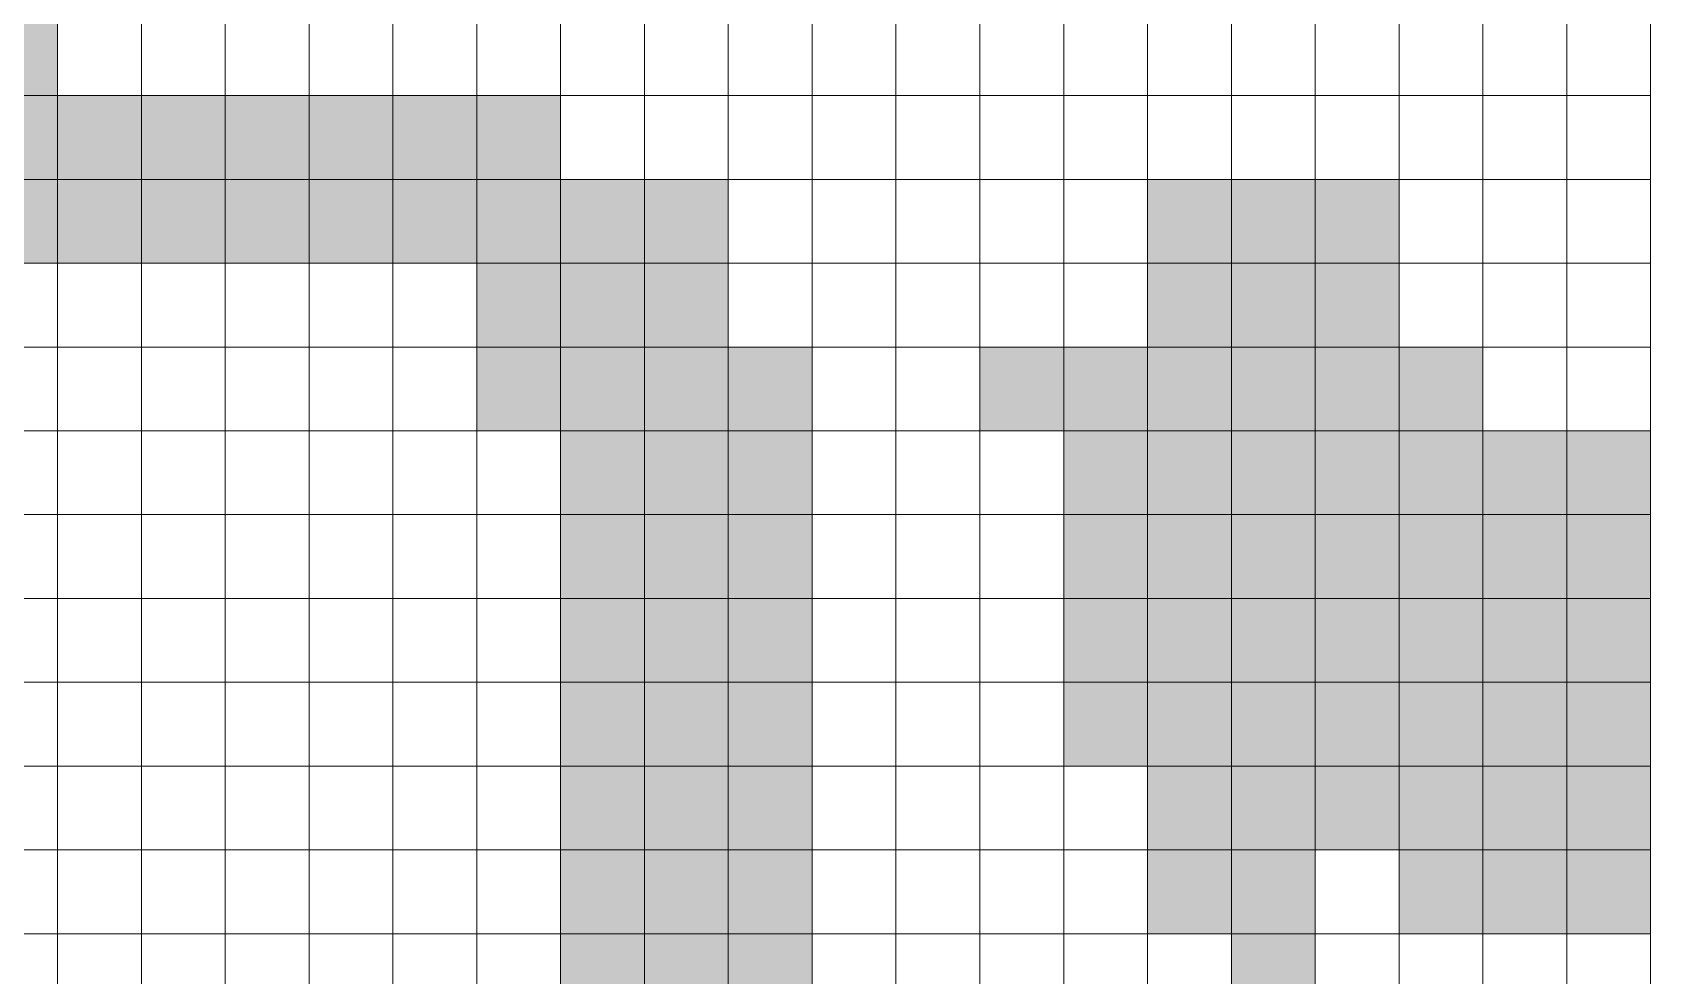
# Model space of a CAD drawing. Header units: millimetres. Extents: x 7481 to 272303, y 53290 to 107290.
# Drawn here: x 66807 to 86107, y 78790 to 90045 of the extents above; entities that cross this region are included whole.
import ezdxf

# ---------------------------------------------------------------- set-up
doc = ezdxf.new("R2010")
doc.units = ezdxf.units.MM
doc.layers.get('0').update_dxf_attribs({"lineweight": 0})
doc.layers.add('river', color=140, linetype='Continuous')

msp = doc.modelspace()

# ---------------------------------------------------------------- hatches: boundary and pattern name
at = {"layer": 'river'}
h = msp.add_hatch(color=256, dxfattribs=at)
h.dxf.hatch_style = 1
h.paths.add_polyline_path([(67107, 90290), (66107, 90290), (66107, 89290), (67107, 89290)])
h = msp.add_hatch(color=256, dxfattribs=at)
h.dxf.hatch_style = 1
h.paths.add_polyline_path([(67107, 89290), (66107, 89290), (66107, 88290), (67107, 88290)])
h = msp.add_hatch(color=256, dxfattribs=at)
h.dxf.hatch_style = 1
h.paths.add_polyline_path([(68107, 89290), (67107, 89290), (67107, 88290), (68107, 88290)])
h = msp.add_hatch(color=256, dxfattribs=at)
h.dxf.hatch_style = 1
h.paths.add_polyline_path([(69107, 89290), (68107, 89290), (68107, 88290), (69107, 88290)])
h = msp.add_hatch(color=256, dxfattribs=at)
h.dxf.hatch_style = 1
h.paths.add_polyline_path([(70107, 89290), (69107, 89290), (69107, 88290), (70107, 88290)])
h = msp.add_hatch(color=256, dxfattribs=at)
h.dxf.hatch_style = 1
h.paths.add_polyline_path([(71107, 89290), (70107, 89290), (70107, 88290), (71107, 88290)])
h = msp.add_hatch(color=256, dxfattribs=at)
h.dxf.hatch_style = 1
h.paths.add_polyline_path([(71107, 89290), (70107, 89290), (70107, 88290), (71107, 88290)])
h = msp.add_hatch(color=256, dxfattribs=at)
h.dxf.hatch_style = 1
h.paths.add_polyline_path([(72107, 89290), (71107, 89290), (71107, 88290), (72107, 88290)])
h = msp.add_hatch(color=256, dxfattribs=at)
h.dxf.hatch_style = 1
h.paths.add_polyline_path([(72107, 89290), (71107, 89290), (71107, 88290), (72107, 88290)])
h = msp.add_hatch(color=256, dxfattribs=at)
h.dxf.hatch_style = 1
h.paths.add_polyline_path([(73107, 89290), (72107, 89290), (72107, 88290), (73107, 88290)])
h = msp.add_hatch(color=256, dxfattribs=at)
h.dxf.hatch_style = 1
h.paths.add_polyline_path([(67107, 88290), (66107, 88290), (66107, 87290), (67107, 87290)])
h = msp.add_hatch(color=256, dxfattribs=at)
h.dxf.hatch_style = 1
h.paths.add_polyline_path([(68107, 88290), (67107, 88290), (67107, 87290), (68107, 87290)])
h = msp.add_hatch(color=256, dxfattribs=at)
h.dxf.hatch_style = 1
h.paths.add_polyline_path([(69107, 88290), (68107, 88290), (68107, 87290), (69107, 87290)])
h = msp.add_hatch(color=256, dxfattribs=at)
h.dxf.hatch_style = 1
h.paths.add_polyline_path([(70107, 88290), (69107, 88290), (69107, 87290), (70107, 87290)])
h = msp.add_hatch(color=256, dxfattribs=at)
h.dxf.hatch_style = 1
h.paths.add_polyline_path([(71107, 88290), (70107, 88290), (70107, 87290), (71107, 87290)])
h = msp.add_hatch(color=256, dxfattribs=at)
h.dxf.hatch_style = 1
h.paths.add_polyline_path([(71107, 88290), (70107, 88290), (70107, 87290), (71107, 87290)])
h = msp.add_hatch(color=256, dxfattribs=at)
h.dxf.hatch_style = 1
h.paths.add_polyline_path([(72107, 88290), (71107, 88290), (71107, 87290), (72107, 87290)])
h = msp.add_hatch(color=256, dxfattribs=at)
h.dxf.hatch_style = 1
h.paths.add_polyline_path([(72107, 88290), (71107, 88290), (71107, 87290), (72107, 87290)])
h = msp.add_hatch(color=256, dxfattribs=at)
h.dxf.hatch_style = 1
h.paths.add_polyline_path([(73107, 88290), (72107, 88290), (72107, 87290), (73107, 87290)])
h = msp.add_hatch(color=256, dxfattribs=at)
h.dxf.hatch_style = 1
h.paths.add_polyline_path([(74107, 88290), (73107, 88290), (73107, 87290), (74107, 87290)])
h = msp.add_hatch(color=256, dxfattribs=at)
h.dxf.hatch_style = 1
h.paths.add_polyline_path([(75107, 88290), (74107, 88290), (74107, 87290), (75107, 87290)])
h = msp.add_hatch(color=256, dxfattribs=at)
h.dxf.hatch_style = 1
h.paths.add_polyline_path([(81107, 88290), (80107, 88290), (80107, 87290), (81107, 87290)])
h = msp.add_hatch(color=256, dxfattribs=at)
h.dxf.hatch_style = 1
h.paths.add_polyline_path([(82107, 88290), (81107, 88290), (81107, 87290), (82107, 87290)])
h = msp.add_hatch(color=256, dxfattribs=at)
h.dxf.hatch_style = 1
h.paths.add_polyline_path([(83107, 88290), (82107, 88290), (82107, 87290), (83107, 87290)])
h = msp.add_hatch(color=256, dxfattribs=at)
h.dxf.hatch_style = 1
h.paths.add_polyline_path([(73107, 87290), (72107, 87290), (72107, 86290), (73107, 86290)])
h = msp.add_hatch(color=256, dxfattribs=at)
h.dxf.hatch_style = 1
h.paths.add_polyline_path([(74107, 87290), (73107, 87290), (73107, 86290), (74107, 86290)])
h = msp.add_hatch(color=256, dxfattribs=at)
h.dxf.hatch_style = 1
h.paths.add_polyline_path([(75107, 87290), (74107, 87290), (74107, 86290), (75107, 86290)])
h = msp.add_hatch(color=256, dxfattribs=at)
h.dxf.hatch_style = 1
h.paths.add_polyline_path([(81107, 87290), (80107, 87290), (80107, 86290), (81107, 86290)])
h = msp.add_hatch(color=256, dxfattribs=at)
h.dxf.hatch_style = 1
h.paths.add_polyline_path([(82107, 87290), (81107, 87290), (81107, 86290), (82107, 86290)])
h = msp.add_hatch(color=256, dxfattribs=at)
h.dxf.hatch_style = 1
h.paths.add_polyline_path([(83107, 87290), (82107, 87290), (82107, 86290), (83107, 86290)])
h = msp.add_hatch(color=256, dxfattribs=at)
h.dxf.hatch_style = 1
h.paths.add_polyline_path([(83107, 87290), (82107, 87290), (82107, 86290), (83107, 86290)])
h = msp.add_hatch(color=256, dxfattribs=at)
h.dxf.hatch_style = 1
h.paths.add_polyline_path([(73107, 86290), (72107, 86290), (72107, 85290), (73107, 85290)])
h = msp.add_hatch(color=256, dxfattribs=at)
h.dxf.hatch_style = 1
h.paths.add_polyline_path([(74107, 86290), (73107, 86290), (73107, 85290), (74107, 85290)])
h = msp.add_hatch(color=256, dxfattribs=at)
h.dxf.hatch_style = 1
h.paths.add_polyline_path([(75107, 86290), (74107, 86290), (74107, 85290), (75107, 85290)])
h = msp.add_hatch(color=256, dxfattribs=at)
h.dxf.hatch_style = 1
h.paths.add_polyline_path([(76107, 86290), (75107, 86290), (75107, 85290), (76107, 85290)])
h = msp.add_hatch(color=256, dxfattribs=at)
h.dxf.hatch_style = 1
h.paths.add_polyline_path([(79107, 86290), (78107, 86290), (78107, 85290), (79107, 85290)])
h = msp.add_hatch(color=256, dxfattribs=at)
h.dxf.hatch_style = 1
h.paths.add_polyline_path([(80107, 86290), (79107, 86290), (79107, 85290), (80107, 85290)])
h = msp.add_hatch(color=256, dxfattribs=at)
h.dxf.hatch_style = 1
h.paths.add_polyline_path([(81107, 86290), (80107, 86290), (80107, 85290), (81107, 85290)])
h = msp.add_hatch(color=256, dxfattribs=at)
h.dxf.hatch_style = 1
h.paths.add_polyline_path([(81107, 86290), (80107, 86290), (80107, 85290), (81107, 85290)])
h = msp.add_hatch(color=256, dxfattribs=at)
h.dxf.hatch_style = 1
h.paths.add_polyline_path([(82107, 86290), (81107, 86290), (81107, 85290), (82107, 85290)])
h = msp.add_hatch(color=256, dxfattribs=at)
h.dxf.hatch_style = 1
h.paths.add_polyline_path([(82107, 86290), (81107, 86290), (81107, 85290), (82107, 85290)])
h = msp.add_hatch(color=256, dxfattribs=at)
h.dxf.hatch_style = 1
h.paths.add_polyline_path([(83107, 86290), (82107, 86290), (82107, 85290), (83107, 85290)])
h = msp.add_hatch(color=256, dxfattribs=at)
h.dxf.hatch_style = 1
h.paths.add_polyline_path([(83107, 86290), (82107, 86290), (82107, 85290), (83107, 85290)])
h = msp.add_hatch(color=256, dxfattribs=at)
h.dxf.hatch_style = 1
h.paths.add_polyline_path([(83107, 86290), (82107, 86290), (82107, 85290), (83107, 85290)])
h = msp.add_hatch(color=256, dxfattribs=at)
h.dxf.hatch_style = 1
h.paths.add_polyline_path([(84107, 86290), (83107, 86290), (83107, 85290), (84107, 85290)])
h = msp.add_hatch(color=256, dxfattribs=at)
h.dxf.hatch_style = 1
h.paths.add_polyline_path([(74107, 85290), (73107, 85290), (73107, 84290), (74107, 84290)])
h = msp.add_hatch(color=256, dxfattribs=at)
h.dxf.hatch_style = 1
h.paths.add_polyline_path([(75107, 85290), (74107, 85290), (74107, 84290), (75107, 84290)])
h = msp.add_hatch(color=256, dxfattribs=at)
h.dxf.hatch_style = 1
h.paths.add_polyline_path([(76107, 85290), (75107, 85290), (75107, 84290), (76107, 84290)])
h = msp.add_hatch(color=256, dxfattribs=at)
h.dxf.hatch_style = 1
h.paths.add_polyline_path([(80107, 85290), (79107, 85290), (79107, 84290), (80107, 84290)])
h = msp.add_hatch(color=256, dxfattribs=at)
h.dxf.hatch_style = 1
h.paths.add_polyline_path([(81107, 85290), (80107, 85290), (80107, 84290), (81107, 84290)])
h = msp.add_hatch(color=256, dxfattribs=at)
h.dxf.hatch_style = 1
h.paths.add_polyline_path([(81107, 85290), (80107, 85290), (80107, 84290), (81107, 84290)])
h = msp.add_hatch(color=256, dxfattribs=at)
h.dxf.hatch_style = 1
h.paths.add_polyline_path([(81107, 85290), (80107, 85290), (80107, 84290), (81107, 84290)])
h = msp.add_hatch(color=256, dxfattribs=at)
h.dxf.hatch_style = 1
h.paths.add_polyline_path([(82107, 85290), (81107, 85290), (81107, 84290), (82107, 84290)])
h = msp.add_hatch(color=256, dxfattribs=at)
h.dxf.hatch_style = 1
h.paths.add_polyline_path([(82107, 85290), (81107, 85290), (81107, 84290), (82107, 84290)])
h = msp.add_hatch(color=256, dxfattribs=at)
h.dxf.hatch_style = 1
h.paths.add_polyline_path([(83107, 85290), (82107, 85290), (82107, 84290), (83107, 84290)])
h = msp.add_hatch(color=256, dxfattribs=at)
h.dxf.hatch_style = 1
h.paths.add_polyline_path([(83107, 85290), (82107, 85290), (82107, 84290), (83107, 84290)])
h = msp.add_hatch(color=256, dxfattribs=at)
h.dxf.hatch_style = 1
h.paths.add_polyline_path([(83107, 85290), (82107, 85290), (82107, 84290), (83107, 84290)])
h = msp.add_hatch(color=256, dxfattribs=at)
h.dxf.hatch_style = 1
h.paths.add_polyline_path([(84107, 85290), (83107, 85290), (83107, 84290), (84107, 84290)])
h = msp.add_hatch(color=256, dxfattribs=at)
h.dxf.hatch_style = 1
h.paths.add_polyline_path([(84107, 85290), (83107, 85290), (83107, 84290), (84107, 84290)])
h = msp.add_hatch(color=256, dxfattribs=at)
h.dxf.hatch_style = 1
h.paths.add_polyline_path([(85107, 85290), (84107, 85290), (84107, 84290), (85107, 84290)])
h = msp.add_hatch(color=256, dxfattribs=at)
h.dxf.hatch_style = 1
h.paths.add_polyline_path([(86107, 85290), (85107, 85290), (85107, 84290), (86107, 84290)])
h = msp.add_hatch(color=256, dxfattribs=at)
h.dxf.hatch_style = 1
h.paths.add_polyline_path([(74107, 84290), (73107, 84290), (73107, 83290), (74107, 83290)])
h = msp.add_hatch(color=256, dxfattribs=at)
h.dxf.hatch_style = 1
h.paths.add_polyline_path([(75107, 84290), (74107, 84290), (74107, 83290), (75107, 83290)])
h = msp.add_hatch(color=256, dxfattribs=at)
h.dxf.hatch_style = 1
h.paths.add_polyline_path([(76107, 84290), (75107, 84290), (75107, 83290), (76107, 83290)])
h = msp.add_hatch(color=256, dxfattribs=at)
h.dxf.hatch_style = 1
h.paths.add_polyline_path([(80107, 84290), (79107, 84290), (79107, 83290), (80107, 83290)])
h = msp.add_hatch(color=256, dxfattribs=at)
h.dxf.hatch_style = 1
h.paths.add_polyline_path([(80107, 84290), (79107, 84290), (79107, 83290), (80107, 83290)])
h = msp.add_hatch(color=256, dxfattribs=at)
h.dxf.hatch_style = 1
h.paths.add_polyline_path([(81107, 84290), (80107, 84290), (80107, 83290), (81107, 83290)])
h = msp.add_hatch(color=256, dxfattribs=at)
h.dxf.hatch_style = 1
h.paths.add_polyline_path([(81107, 84290), (80107, 84290), (80107, 83290), (81107, 83290)])
h = msp.add_hatch(color=256, dxfattribs=at)
h.dxf.hatch_style = 1
h.paths.add_polyline_path([(81107, 84290), (80107, 84290), (80107, 83290), (81107, 83290)])
h = msp.add_hatch(color=256, dxfattribs=at)
h.dxf.hatch_style = 1
h.paths.add_polyline_path([(81107, 84290), (80107, 84290), (80107, 83290), (81107, 83290)])
h = msp.add_hatch(color=256, dxfattribs=at)
h.dxf.hatch_style = 1
h.paths.add_polyline_path([(82107, 84290), (81107, 84290), (81107, 83290), (82107, 83290)])
h = msp.add_hatch(color=256, dxfattribs=at)
h.dxf.hatch_style = 1
h.paths.add_polyline_path([(82107, 84290), (81107, 84290), (81107, 83290), (82107, 83290)])
h = msp.add_hatch(color=256, dxfattribs=at)
h.dxf.hatch_style = 1
h.paths.add_polyline_path([(82107, 84290), (81107, 84290), (81107, 83290), (82107, 83290)])
h = msp.add_hatch(color=256, dxfattribs=at)
h.dxf.hatch_style = 1
h.paths.add_polyline_path([(83107, 84290), (82107, 84290), (82107, 83290), (83107, 83290)])
h = msp.add_hatch(color=256, dxfattribs=at)
h.dxf.hatch_style = 1
h.paths.add_polyline_path([(83107, 84290), (82107, 84290), (82107, 83290), (83107, 83290)])
h = msp.add_hatch(color=256, dxfattribs=at)
h.dxf.hatch_style = 1
h.paths.add_polyline_path([(83107, 84290), (82107, 84290), (82107, 83290), (83107, 83290)])
h = msp.add_hatch(color=256, dxfattribs=at)
h.dxf.hatch_style = 1
h.paths.add_polyline_path([(84107, 84290), (83107, 84290), (83107, 83290), (84107, 83290)])
h = msp.add_hatch(color=256, dxfattribs=at)
h.dxf.hatch_style = 1
h.paths.add_polyline_path([(84107, 84290), (83107, 84290), (83107, 83290), (84107, 83290)])
h = msp.add_hatch(color=256, dxfattribs=at)
h.dxf.hatch_style = 1
h.paths.add_polyline_path([(85107, 84290), (84107, 84290), (84107, 83290), (85107, 83290)])
h = msp.add_hatch(color=256, dxfattribs=at)
h.dxf.hatch_style = 1
h.paths.add_polyline_path([(86107, 84290), (85107, 84290), (85107, 83290), (86107, 83290)])
h = msp.add_hatch(color=256, dxfattribs=at)
h.dxf.hatch_style = 1
h.paths.add_polyline_path([(74107, 83290), (73107, 83290), (73107, 82290), (74107, 82290)])
h = msp.add_hatch(color=256, dxfattribs=at)
h.dxf.hatch_style = 1
h.paths.add_polyline_path([(75107, 83290), (74107, 83290), (74107, 82290), (75107, 82290)])
h = msp.add_hatch(color=256, dxfattribs=at)
h.dxf.hatch_style = 1
h.paths.add_polyline_path([(76107, 83290), (75107, 83290), (75107, 82290), (76107, 82290)])
h = msp.add_hatch(color=256, dxfattribs=at)
h.dxf.hatch_style = 1
h.paths.add_polyline_path([(80107, 83290), (79107, 83290), (79107, 82290), (80107, 82290)])
h = msp.add_hatch(color=256, dxfattribs=at)
h.dxf.hatch_style = 1
h.paths.add_polyline_path([(80107, 83290), (79107, 83290), (79107, 82290), (80107, 82290)])
h = msp.add_hatch(color=256, dxfattribs=at)
h.dxf.hatch_style = 1
h.paths.add_polyline_path([(81107, 83290), (80107, 83290), (80107, 82290), (81107, 82290)])
h = msp.add_hatch(color=256, dxfattribs=at)
h.dxf.hatch_style = 1
h.paths.add_polyline_path([(81107, 83290), (80107, 83290), (80107, 82290), (81107, 82290)])
h = msp.add_hatch(color=256, dxfattribs=at)
h.dxf.hatch_style = 1
h.paths.add_polyline_path([(81107, 83290), (80107, 83290), (80107, 82290), (81107, 82290)])
h = msp.add_hatch(color=256, dxfattribs=at)
h.dxf.hatch_style = 1
h.paths.add_polyline_path([(81107, 83290), (80107, 83290), (80107, 82290), (81107, 82290)])
h = msp.add_hatch(color=256, dxfattribs=at)
h.dxf.hatch_style = 1
h.paths.add_polyline_path([(82107, 83290), (81107, 83290), (81107, 82290), (82107, 82290)])
h = msp.add_hatch(color=256, dxfattribs=at)
h.dxf.hatch_style = 1
h.paths.add_polyline_path([(82107, 83290), (81107, 83290), (81107, 82290), (82107, 82290)])
h = msp.add_hatch(color=256, dxfattribs=at)
h.dxf.hatch_style = 1
h.paths.add_polyline_path([(82107, 83290), (81107, 83290), (81107, 82290), (82107, 82290)])
h = msp.add_hatch(color=256, dxfattribs=at)
h.dxf.hatch_style = 1
h.paths.add_polyline_path([(82107, 83290), (81107, 83290), (81107, 82290), (82107, 82290)])
h = msp.add_hatch(color=256, dxfattribs=at)
h.dxf.hatch_style = 1
h.paths.add_polyline_path([(83107, 83290), (82107, 83290), (82107, 82290), (83107, 82290)])
h = msp.add_hatch(color=256, dxfattribs=at)
h.dxf.hatch_style = 1
h.paths.add_polyline_path([(83107, 83290), (82107, 83290), (82107, 82290), (83107, 82290)])
h = msp.add_hatch(color=256, dxfattribs=at)
h.dxf.hatch_style = 1
h.paths.add_polyline_path([(83107, 83290), (82107, 83290), (82107, 82290), (83107, 82290)])
h = msp.add_hatch(color=256, dxfattribs=at)
h.dxf.hatch_style = 1
h.paths.add_polyline_path([(84107, 83290), (83107, 83290), (83107, 82290), (84107, 82290)])
h = msp.add_hatch(color=256, dxfattribs=at)
h.dxf.hatch_style = 1
h.paths.add_polyline_path([(84107, 83290), (83107, 83290), (83107, 82290), (84107, 82290)])
h = msp.add_hatch(color=256, dxfattribs=at)
h.dxf.hatch_style = 1
h.paths.add_polyline_path([(85107, 83290), (84107, 83290), (84107, 82290), (85107, 82290)])
h = msp.add_hatch(color=256, dxfattribs=at)
h.dxf.hatch_style = 1
h.paths.add_polyline_path([(86107, 83290), (85107, 83290), (85107, 82290), (86107, 82290)])
h = msp.add_hatch(color=256, dxfattribs=at)
h.dxf.hatch_style = 1
h.paths.add_polyline_path([(74107, 82290), (73107, 82290), (73107, 81290), (74107, 81290)])
h = msp.add_hatch(color=256, dxfattribs=at)
h.dxf.hatch_style = 1
h.paths.add_polyline_path([(75107, 82290), (74107, 82290), (74107, 81290), (75107, 81290)])
h = msp.add_hatch(color=256, dxfattribs=at)
h.dxf.hatch_style = 1
h.paths.add_polyline_path([(76107, 82290), (75107, 82290), (75107, 81290), (76107, 81290)])
h = msp.add_hatch(color=256, dxfattribs=at)
h.dxf.hatch_style = 1
h.paths.add_polyline_path([(80107, 82290), (79107, 82290), (79107, 81290), (80107, 81290)])
h = msp.add_hatch(color=256, dxfattribs=at)
h.dxf.hatch_style = 1
h.paths.add_polyline_path([(80107, 82290), (79107, 82290), (79107, 81290), (80107, 81290)])
h = msp.add_hatch(color=256, dxfattribs=at)
h.dxf.hatch_style = 1
h.paths.add_polyline_path([(81107, 82290), (80107, 82290), (80107, 81290), (81107, 81290)])
h = msp.add_hatch(color=256, dxfattribs=at)
h.dxf.hatch_style = 1
h.paths.add_polyline_path([(81107, 82290), (80107, 82290), (80107, 81290), (81107, 81290)])
h = msp.add_hatch(color=256, dxfattribs=at)
h.dxf.hatch_style = 1
h.paths.add_polyline_path([(81107, 82290), (80107, 82290), (80107, 81290), (81107, 81290)])
h = msp.add_hatch(color=256, dxfattribs=at)
h.dxf.hatch_style = 1
h.paths.add_polyline_path([(82107, 82290), (81107, 82290), (81107, 81290), (82107, 81290)])
h = msp.add_hatch(color=256, dxfattribs=at)
h.dxf.hatch_style = 1
h.paths.add_polyline_path([(82107, 82290), (81107, 82290), (81107, 81290), (82107, 81290)])
h = msp.add_hatch(color=256, dxfattribs=at)
h.dxf.hatch_style = 1
h.paths.add_polyline_path([(82107, 82290), (81107, 82290), (81107, 81290), (82107, 81290)])
h = msp.add_hatch(color=256, dxfattribs=at)
h.dxf.hatch_style = 1
h.paths.add_polyline_path([(83107, 82290), (82107, 82290), (82107, 81290), (83107, 81290)])
h = msp.add_hatch(color=256, dxfattribs=at)
h.dxf.hatch_style = 1
h.paths.add_polyline_path([(84107, 82290), (83107, 82290), (83107, 81290), (84107, 81290)])
h = msp.add_hatch(color=256, dxfattribs=at)
h.dxf.hatch_style = 1
h.paths.add_polyline_path([(84107, 82290), (83107, 82290), (83107, 81290), (84107, 81290)])
h = msp.add_hatch(color=256, dxfattribs=at)
h.dxf.hatch_style = 1
h.paths.add_polyline_path([(85107, 82290), (84107, 82290), (84107, 81290), (85107, 81290)])
h = msp.add_hatch(color=256, dxfattribs=at)
h.dxf.hatch_style = 1
h.paths.add_polyline_path([(86107, 82290), (85107, 82290), (85107, 81290), (86107, 81290)])
h = msp.add_hatch(color=256, dxfattribs=at)
h.dxf.hatch_style = 1
h.paths.add_polyline_path([(74107, 81290), (73107, 81290), (73107, 80290), (74107, 80290)])
h = msp.add_hatch(color=256, dxfattribs=at)
h.dxf.hatch_style = 1
h.paths.add_polyline_path([(75107, 81290), (74107, 81290), (74107, 80290), (75107, 80290)])
h = msp.add_hatch(color=256, dxfattribs=at)
h.dxf.hatch_style = 1
h.paths.add_polyline_path([(76107, 81290), (75107, 81290), (75107, 80290), (76107, 80290)])
h = msp.add_hatch(color=256, dxfattribs=at)
h.dxf.hatch_style = 1
h.paths.add_polyline_path([(81107, 81290), (80107, 81290), (80107, 80290), (81107, 80290)])
h = msp.add_hatch(color=256, dxfattribs=at)
h.dxf.hatch_style = 1
h.paths.add_polyline_path([(81107, 81290), (80107, 81290), (80107, 80290), (81107, 80290)])
h = msp.add_hatch(color=256, dxfattribs=at)
h.dxf.hatch_style = 1
h.paths.add_polyline_path([(81107, 81290), (80107, 81290), (80107, 80290), (81107, 80290)])
h = msp.add_hatch(color=256, dxfattribs=at)
h.dxf.hatch_style = 1
h.paths.add_polyline_path([(82107, 81290), (81107, 81290), (81107, 80290), (82107, 80290)])
h = msp.add_hatch(color=256, dxfattribs=at)
h.dxf.hatch_style = 1
h.paths.add_polyline_path([(82107, 81290), (81107, 81290), (81107, 80290), (82107, 80290)])
h = msp.add_hatch(color=256, dxfattribs=at)
h.dxf.hatch_style = 1
h.paths.add_polyline_path([(82107, 81290), (81107, 81290), (81107, 80290), (82107, 80290)])
h = msp.add_hatch(color=256, dxfattribs=at)
h.dxf.hatch_style = 1
h.paths.add_polyline_path([(83107, 81290), (82107, 81290), (82107, 80290), (83107, 80290)])
h = msp.add_hatch(color=256, dxfattribs=at)
h.dxf.hatch_style = 1
h.paths.add_polyline_path([(84107, 81290), (83107, 81290), (83107, 80290), (84107, 80290)])
h = msp.add_hatch(color=256, dxfattribs=at)
h.dxf.hatch_style = 1
h.paths.add_polyline_path([(84107, 81290), (83107, 81290), (83107, 80290), (84107, 80290)])
h = msp.add_hatch(color=256, dxfattribs=at)
h.dxf.hatch_style = 1
h.paths.add_polyline_path([(85107, 81290), (84107, 81290), (84107, 80290), (85107, 80290)])
h = msp.add_hatch(color=256, dxfattribs=at)
h.dxf.hatch_style = 1
h.paths.add_polyline_path([(86107, 81290), (85107, 81290), (85107, 80290), (86107, 80290)])
h = msp.add_hatch(color=256, dxfattribs=at)
h.dxf.hatch_style = 1
h.paths.add_polyline_path([(74107, 80290), (73107, 80290), (73107, 79290), (74107, 79290)])
h = msp.add_hatch(color=256, dxfattribs=at)
h.dxf.hatch_style = 1
h.paths.add_polyline_path([(75107, 80290), (74107, 80290), (74107, 79290), (75107, 79290)])
h = msp.add_hatch(color=256, dxfattribs=at)
h.dxf.hatch_style = 1
h.paths.add_polyline_path([(76107, 80290), (75107, 80290), (75107, 79290), (76107, 79290)])
h = msp.add_hatch(color=256, dxfattribs=at)
h.dxf.hatch_style = 1
h.paths.add_polyline_path([(81107, 80290), (80107, 80290), (80107, 79290), (81107, 79290)])
h = msp.add_hatch(color=256, dxfattribs=at)
h.dxf.hatch_style = 1
h.paths.add_polyline_path([(82107, 80290), (81107, 80290), (81107, 79290), (82107, 79290)])
h = msp.add_hatch(color=256, dxfattribs=at)
h.dxf.hatch_style = 1
h.paths.add_polyline_path([(82107, 80290), (81107, 80290), (81107, 79290), (82107, 79290)])
h = msp.add_hatch(color=256, dxfattribs=at)
h.dxf.hatch_style = 1
h.paths.add_polyline_path([(84107, 80290), (83107, 80290), (83107, 79290), (84107, 79290)])
h = msp.add_hatch(color=256, dxfattribs=at)
h.dxf.hatch_style = 1
h.paths.add_polyline_path([(85107, 80290), (84107, 80290), (84107, 79290), (85107, 79290)])
h = msp.add_hatch(color=256, dxfattribs=at)
h.dxf.hatch_style = 1
h.paths.add_polyline_path([(86107, 80290), (85107, 80290), (85107, 79290), (86107, 79290)])
h = msp.add_hatch(color=256, dxfattribs=at)
h.dxf.hatch_style = 1
h.paths.add_polyline_path([(74107, 79290), (73107, 79290), (73107, 78290), (74107, 78290)])
h = msp.add_hatch(color=256, dxfattribs=at)
h.dxf.hatch_style = 1
h.paths.add_polyline_path([(75107, 79290), (74107, 79290), (74107, 78290), (75107, 78290)])
h = msp.add_hatch(color=256, dxfattribs=at)
h.dxf.hatch_style = 1
h.paths.add_polyline_path([(76107, 79290), (75107, 79290), (75107, 78290), (76107, 78290)])
h = msp.add_hatch(color=256, dxfattribs=at)
h.dxf.hatch_style = 1
h.paths.add_polyline_path([(82107, 79290), (81107, 79290), (81107, 78290), (82107, 78290)])
h = msp.add_hatch(color=256, dxfattribs=at)
h.dxf.hatch_style = 1
h.paths.add_polyline_path([(82107, 79290), (81107, 79290), (81107, 78290), (82107, 78290)])

# ---------------------------------------------------------------- linework, layer by layer
for points in [[(66107, 89290), (67107, 89290), (67107, 90290), (66107, 90290)], [(67107, 89290), (68107, 89290), (68107, 90290), (67107, 90290)], [(68107, 89290), (69107, 89290), (69107, 90290), (68107, 90290)], [(69107, 89290), (70107, 89290), (70107, 90290), (69107, 90290)], [(70107, 89290), (71107, 89290), (71107, 90290), (70107, 90290)], [(71107, 89290), (72107, 89290), (72107, 90290), (71107, 90290)], [(72107, 89290), (73107, 89290), (73107, 90290), (72107, 90290)], [(73107, 89290), (74107, 89290), (74107, 90290), (73107, 90290)], [(74107, 89290), (75107, 89290), (75107, 90290), (74107, 90290)], [(75107, 89290), (76107, 89290), (76107, 90290), (75107, 90290)], [(76107, 89290), (77107, 89290), (77107, 90290), (76107, 90290)], [(77107, 89290), (78107, 89290), (78107, 90290), (77107, 90290)], [(78107, 89290), (79107, 89290), (79107, 90290), (78107, 90290)], [(79107, 89290), (80107, 89290), (80107, 90290), (79107, 90290)], [(80107, 89290), (81107, 89290), (81107, 90290), (80107, 90290)], [(81107, 89290), (82107, 89290), (82107, 90290), (81107, 90290)], [(82107, 89290), (83107, 89290), (83107, 90290), (82107, 90290)], [(83107, 89290), (84107, 89290), (84107, 90290), (83107, 90290)], [(84107, 89290), (85107, 89290), (85107, 90290), (84107, 90290)], [(85107, 89290), (86107, 89290), (86107, 90290), (85107, 90290)], [(66107, 88290), (67107, 88290), (67107, 89290), (66107, 89290)], [(67107, 88290), (68107, 88290), (68107, 89290), (67107, 89290)], [(68107, 88290), (69107, 88290), (69107, 89290), (68107, 89290)], [(69107, 88290), (70107, 88290), (70107, 89290), (69107, 89290)], [(70107, 88290), (71107, 88290), (71107, 89290), (70107, 89290)], [(71107, 88290), (72107, 88290), (72107, 89290), (71107, 89290)], [(72107, 88290), (73107, 88290), (73107, 89290), (72107, 89290)], [(73107, 88290), (74107, 88290), (74107, 89290), (73107, 89290)], [(74107, 88290), (75107, 88290), (75107, 89290), (74107, 89290)], [(75107, 88290), (76107, 88290), (76107, 89290), (75107, 89290)], [(76107, 88290), (77107, 88290), (77107, 89290), (76107, 89290)], [(77107, 88290), (78107, 88290), (78107, 89290), (77107, 89290)], [(78107, 88290), (79107, 88290), (79107, 89290), (78107, 89290)], [(79107, 88290), (80107, 88290), (80107, 89290), (79107, 89290)], [(80107, 88290), (81107, 88290), (81107, 89290), (80107, 89290)], [(81107, 88290), (82107, 88290), (82107, 89290), (81107, 89290)], [(82107, 88290), (83107, 88290), (83107, 89290), (82107, 89290)], [(83107, 88290), (84107, 88290), (84107, 89290), (83107, 89290)], [(84107, 88290), (85107, 88290), (85107, 89290), (84107, 89290)], [(85107, 88290), (86107, 88290), (86107, 89290), (85107, 89290)], [(66107, 87290), (67107, 87290), (67107, 88290), (66107, 88290)], [(67107, 87290), (68107, 87290), (68107, 88290), (67107, 88290)], [(68107, 87290), (69107, 87290), (69107, 88290), (68107, 88290)], [(69107, 87290), (70107, 87290), (70107, 88290), (69107, 88290)], [(70107, 87290), (71107, 87290), (71107, 88290), (70107, 88290)], [(71107, 87290), (72107, 87290), (72107, 88290), (71107, 88290)], [(72107, 87290), (73107, 87290), (73107, 88290), (72107, 88290)], [(73107, 87290), (74107, 87290), (74107, 88290), (73107, 88290)], [(74107, 87290), (75107, 87290), (75107, 88290), (74107, 88290)], [(75107, 87290), (76107, 87290), (76107, 88290), (75107, 88290)], [(76107, 87290), (77107, 87290), (77107, 88290), (76107, 88290)], [(77107, 87290), (78107, 87290), (78107, 88290), (77107, 88290)], [(78107, 87290), (79107, 87290), (79107, 88290), (78107, 88290)], [(79107, 87290), (80107, 87290), (80107, 88290), (79107, 88290)], [(80107, 87290), (81107, 87290), (81107, 88290), (80107, 88290)], [(81107, 87290), (82107, 87290), (82107, 88290), (81107, 88290)], [(82107, 87290), (83107, 87290), (83107, 88290), (82107, 88290)], [(83107, 87290), (84107, 87290), (84107, 88290), (83107, 88290)], [(84107, 87290), (85107, 87290), (85107, 88290), (84107, 88290)], [(85107, 87290), (86107, 87290), (86107, 88290), (85107, 88290)], [(66107, 86290), (67107, 86290), (67107, 87290), (66107, 87290)], [(67107, 86290), (68107, 86290), (68107, 87290), (67107, 87290)], [(68107, 86290), (69107, 86290), (69107, 87290), (68107, 87290)], [(69107, 86290), (70107, 86290), (70107, 87290), (69107, 87290)], [(70107, 86290), (71107, 86290), (71107, 87290), (70107, 87290)], [(71107, 86290), (72107, 86290), (72107, 87290), (71107, 87290)], [(72107, 86290), (73107, 86290), (73107, 87290), (72107, 87290)], [(73107, 86290), (74107, 86290), (74107, 87290), (73107, 87290)], [(74107, 86290), (75107, 86290), (75107, 87290), (74107, 87290)], [(75107, 86290), (76107, 86290), (76107, 87290), (75107, 87290)], [(76107, 86290), (77107, 86290), (77107, 87290), (76107, 87290)], [(77107, 86290), (78107, 86290), (78107, 87290), (77107, 87290)], [(78107, 86290), (79107, 86290), (79107, 87290), (78107, 87290)], [(79107, 86290), (80107, 86290), (80107, 87290), (79107, 87290)], [(80107, 86290), (81107, 86290), (81107, 87290), (80107, 87290)], [(81107, 86290), (82107, 86290), (82107, 87290), (81107, 87290)], [(82107, 86290), (83107, 86290), (83107, 87290), (82107, 87290)], [(83107, 86290), (84107, 86290), (84107, 87290), (83107, 87290)], [(84107, 86290), (85107, 86290), (85107, 87290), (84107, 87290)], [(85107, 86290), (86107, 86290), (86107, 87290), (85107, 87290)], [(66107, 85290), (67107, 85290), (67107, 86290), (66107, 86290)], [(67107, 85290), (68107, 85290), (68107, 86290), (67107, 86290)], [(68107, 85290), (69107, 85290), (69107, 86290), (68107, 86290)], [(69107, 85290), (70107, 85290), (70107, 86290), (69107, 86290)], [(70107, 85290), (71107, 85290), (71107, 86290), (70107, 86290)], [(71107, 85290), (72107, 85290), (72107, 86290), (71107, 86290)], [(72107, 85290), (73107, 85290), (73107, 86290), (72107, 86290)], [(73107, 85290), (74107, 85290), (74107, 86290), (73107, 86290)], [(74107, 85290), (75107, 85290), (75107, 86290), (74107, 86290)], [(75107, 85290), (76107, 85290), (76107, 86290), (75107, 86290)], [(76107, 85290), (77107, 85290), (77107, 86290), (76107, 86290)], [(77107, 85290), (78107, 85290), (78107, 86290), (77107, 86290)], [(78107, 85290), (79107, 85290), (79107, 86290), (78107, 86290)], [(79107, 85290), (80107, 85290), (80107, 86290), (79107, 86290)], [(80107, 85290), (81107, 85290), (81107, 86290), (80107, 86290)], [(81107, 85290), (82107, 85290), (82107, 86290), (81107, 86290)], [(82107, 85290), (83107, 85290), (83107, 86290), (82107, 86290)], [(83107, 85290), (84107, 85290), (84107, 86290), (83107, 86290)], [(84107, 85290), (85107, 85290), (85107, 86290), (84107, 86290)], [(85107, 85290), (86107, 85290), (86107, 86290), (85107, 86290)], [(66107, 84290), (67107, 84290), (67107, 85290), (66107, 85290)], [(67107, 84290), (68107, 84290), (68107, 85290), (67107, 85290)], [(68107, 84290), (69107, 84290), (69107, 85290), (68107, 85290)], [(69107, 84290), (70107, 84290), (70107, 85290), (69107, 85290)], [(70107, 84290), (71107, 84290), (71107, 85290), (70107, 85290)], [(71107, 84290), (72107, 84290), (72107, 85290), (71107, 85290)], [(72107, 84290), (73107, 84290), (73107, 85290), (72107, 85290)], [(73107, 84290), (74107, 84290), (74107, 85290), (73107, 85290)], [(74107, 84290), (75107, 84290), (75107, 85290), (74107, 85290)], [(75107, 84290), (76107, 84290), (76107, 85290), (75107, 85290)], [(76107, 84290), (77107, 84290), (77107, 85290), (76107, 85290)], [(77107, 84290), (78107, 84290), (78107, 85290), (77107, 85290)], [(78107, 84290), (79107, 84290), (79107, 85290), (78107, 85290)], [(79107, 84290), (80107, 84290), (80107, 85290), (79107, 85290)], [(80107, 84290), (81107, 84290), (81107, 85290), (80107, 85290)], [(81107, 84290), (82107, 84290), (82107, 85290), (81107, 85290)], [(82107, 84290), (83107, 84290), (83107, 85290), (82107, 85290)], [(83107, 84290), (84107, 84290), (84107, 85290), (83107, 85290)], [(84107, 84290), (85107, 84290), (85107, 85290), (84107, 85290)], [(85107, 84290), (86107, 84290), (86107, 85290), (85107, 85290)], [(66107, 83290), (67107, 83290), (67107, 84290), (66107, 84290)], [(67107, 83290), (68107, 83290), (68107, 84290), (67107, 84290)], [(68107, 83290), (69107, 83290), (69107, 84290), (68107, 84290)], [(69107, 83290), (70107, 83290), (70107, 84290), (69107, 84290)], [(70107, 83290), (71107, 83290), (71107, 84290), (70107, 84290)], [(71107, 83290), (72107, 83290), (72107, 84290), (71107, 84290)], [(72107, 83290), (73107, 83290), (73107, 84290), (72107, 84290)], [(73107, 83290), (74107, 83290), (74107, 84290), (73107, 84290)], [(74107, 83290), (75107, 83290), (75107, 84290), (74107, 84290)], [(75107, 83290), (76107, 83290), (76107, 84290), (75107, 84290)], [(76107, 83290), (77107, 83290), (77107, 84290), (76107, 84290)], [(77107, 83290), (78107, 83290), (78107, 84290), (77107, 84290)], [(78107, 83290), (79107, 83290), (79107, 84290), (78107, 84290)], [(79107, 83290), (80107, 83290), (80107, 84290), (79107, 84290)], [(80107, 83290), (81107, 83290), (81107, 84290), (80107, 84290)], [(81107, 83290), (82107, 83290), (82107, 84290), (81107, 84290)], [(82107, 83290), (83107, 83290), (83107, 84290), (82107, 84290)], [(83107, 83290), (84107, 83290), (84107, 84290), (83107, 84290)], [(84107, 83290), (85107, 83290), (85107, 84290), (84107, 84290)], [(85107, 83290), (86107, 83290), (86107, 84290), (85107, 84290)], [(66107, 82290), (67107, 82290), (67107, 83290), (66107, 83290)], [(67107, 82290), (68107, 82290), (68107, 83290), (67107, 83290)], [(68107, 82290), (69107, 82290), (69107, 83290), (68107, 83290)], [(69107, 82290), (70107, 82290), (70107, 83290), (69107, 83290)], [(70107, 82290), (71107, 82290), (71107, 83290), (70107, 83290)], [(71107, 82290), (72107, 82290), (72107, 83290), (71107, 83290)], [(72107, 82290), (73107, 82290), (73107, 83290), (72107, 83290)], [(73107, 82290), (74107, 82290), (74107, 83290), (73107, 83290)], [(74107, 82290), (75107, 82290), (75107, 83290), (74107, 83290)], [(75107, 82290), (76107, 82290), (76107, 83290), (75107, 83290)], [(76107, 82290), (77107, 82290), (77107, 83290), (76107, 83290)], [(77107, 82290), (78107, 82290), (78107, 83290), (77107, 83290)], [(78107, 82290), (79107, 82290), (79107, 83290), (78107, 83290)], [(79107, 82290), (80107, 82290), (80107, 83290), (79107, 83290)], [(80107, 82290), (81107, 82290), (81107, 83290), (80107, 83290)], [(81107, 82290), (82107, 82290), (82107, 83290), (81107, 83290)], [(82107, 82290), (83107, 82290), (83107, 83290), (82107, 83290)], [(83107, 82290), (84107, 82290), (84107, 83290), (83107, 83290)], [(84107, 82290), (85107, 82290), (85107, 83290), (84107, 83290)], [(85107, 82290), (86107, 82290), (86107, 83290), (85107, 83290)], [(66107, 81290), (67107, 81290), (67107, 82290), (66107, 82290)], [(67107, 81290), (68107, 81290), (68107, 82290), (67107, 82290)], [(68107, 81290), (69107, 81290), (69107, 82290), (68107, 82290)], [(69107, 81290), (70107, 81290), (70107, 82290), (69107, 82290)], [(70107, 81290), (71107, 81290), (71107, 82290), (70107, 82290)], [(71107, 81290), (72107, 81290), (72107, 82290), (71107, 82290)], [(72107, 81290), (73107, 81290), (73107, 82290), (72107, 82290)], [(73107, 81290), (74107, 81290), (74107, 82290), (73107, 82290)], [(74107, 81290), (75107, 81290), (75107, 82290), (74107, 82290)], [(75107, 81290), (76107, 81290), (76107, 82290), (75107, 82290)], [(76107, 81290), (77107, 81290), (77107, 82290), (76107, 82290)], [(77107, 81290), (78107, 81290), (78107, 82290), (77107, 82290)], [(78107, 81290), (79107, 81290), (79107, 82290), (78107, 82290)], [(79107, 81290), (80107, 81290), (80107, 82290), (79107, 82290)], [(80107, 81290), (81107, 81290), (81107, 82290), (80107, 82290)], [(81107, 81290), (82107, 81290), (82107, 82290), (81107, 82290)], [(82107, 81290), (83107, 81290), (83107, 82290), (82107, 82290)], [(83107, 81290), (84107, 81290), (84107, 82290), (83107, 82290)], [(84107, 81290), (85107, 81290), (85107, 82290), (84107, 82290)], [(85107, 81290), (86107, 81290), (86107, 82290), (85107, 82290)], [(66107, 80290), (67107, 80290), (67107, 81290), (66107, 81290)], [(67107, 80290), (68107, 80290), (68107, 81290), (67107, 81290)], [(68107, 80290), (69107, 80290), (69107, 81290), (68107, 81290)], [(69107, 80290), (70107, 80290), (70107, 81290), (69107, 81290)], [(70107, 80290), (71107, 80290), (71107, 81290), (70107, 81290)], [(71107, 80290), (72107, 80290), (72107, 81290), (71107, 81290)], [(72107, 80290), (73107, 80290), (73107, 81290), (72107, 81290)], [(73107, 80290), (74107, 80290), (74107, 81290), (73107, 81290)], [(74107, 80290), (75107, 80290), (75107, 81290), (74107, 81290)], [(75107, 80290), (76107, 80290), (76107, 81290), (75107, 81290)], [(76107, 80290), (77107, 80290), (77107, 81290), (76107, 81290)], [(77107, 80290), (78107, 80290), (78107, 81290), (77107, 81290)], [(78107, 80290), (79107, 80290), (79107, 81290), (78107, 81290)], [(79107, 80290), (80107, 80290), (80107, 81290), (79107, 81290)], [(80107, 80290), (81107, 80290), (81107, 81290), (80107, 81290)], [(81107, 80290), (82107, 80290), (82107, 81290), (81107, 81290)], [(82107, 80290), (83107, 80290), (83107, 81290), (82107, 81290)], [(83107, 80290), (84107, 80290), (84107, 81290), (83107, 81290)], [(84107, 80290), (85107, 80290), (85107, 81290), (84107, 81290)], [(85107, 80290), (86107, 80290), (86107, 81290), (85107, 81290)], [(66107, 79290), (67107, 79290), (67107, 80290), (66107, 80290)], [(67107, 79290), (68107, 79290), (68107, 80290), (67107, 80290)], [(68107, 79290), (69107, 79290), (69107, 80290), (68107, 80290)], [(69107, 79290), (70107, 79290), (70107, 80290), (69107, 80290)], [(70107, 79290), (71107, 79290), (71107, 80290), (70107, 80290)], [(71107, 79290), (72107, 79290), (72107, 80290), (71107, 80290)], [(72107, 79290), (73107, 79290), (73107, 80290), (72107, 80290)], [(73107, 79290), (74107, 79290), (74107, 80290), (73107, 80290)], [(74107, 79290), (75107, 79290), (75107, 80290), (74107, 80290)], [(75107, 79290), (76107, 79290), (76107, 80290), (75107, 80290)], [(76107, 79290), (77107, 79290), (77107, 80290), (76107, 80290)], [(77107, 79290), (78107, 79290), (78107, 80290), (77107, 80290)], [(78107, 79290), (79107, 79290), (79107, 80290), (78107, 80290)], [(79107, 79290), (80107, 79290), (80107, 80290), (79107, 80290)], [(80107, 79290), (81107, 79290), (81107, 80290), (80107, 80290)], [(81107, 79290), (82107, 79290), (82107, 80290), (81107, 80290)], [(82107, 79290), (83107, 79290), (83107, 80290), (82107, 80290)], [(83107, 79290), (84107, 79290), (84107, 80290), (83107, 80290)], [(84107, 79290), (85107, 79290), (85107, 80290), (84107, 80290)], [(85107, 79290), (86107, 79290), (86107, 80290), (85107, 80290)], [(66107, 78290), (67107, 78290), (67107, 79290), (66107, 79290)], [(67107, 78290), (68107, 78290), (68107, 79290), (67107, 79290)], [(68107, 78290), (69107, 78290), (69107, 79290), (68107, 79290)], [(69107, 78290), (70107, 78290), (70107, 79290), (69107, 79290)], [(70107, 78290), (71107, 78290), (71107, 79290), (70107, 79290)], [(71107, 78290), (72107, 78290), (72107, 79290), (71107, 79290)], [(72107, 78290), (73107, 78290), (73107, 79290), (72107, 79290)], [(73107, 78290), (74107, 78290), (74107, 79290), (73107, 79290)], [(74107, 78290), (75107, 78290), (75107, 79290), (74107, 79290)], [(75107, 78290), (76107, 78290), (76107, 79290), (75107, 79290)], [(76107, 78290), (77107, 78290), (77107, 79290), (76107, 79290)], [(77107, 78290), (78107, 78290), (78107, 79290), (77107, 79290)], [(78107, 78290), (79107, 78290), (79107, 79290), (78107, 79290)], [(79107, 78290), (80107, 78290), (80107, 79290), (79107, 79290)], [(80107, 78290), (81107, 78290), (81107, 79290), (80107, 79290)], [(81107, 78290), (82107, 78290), (82107, 79290), (81107, 79290)], [(82107, 78290), (83107, 78290), (83107, 79290), (82107, 79290)], [(83107, 78290), (84107, 78290), (84107, 79290), (83107, 79290)], [(84107, 78290), (85107, 78290), (85107, 79290), (84107, 79290)], [(85107, 78290), (86107, 78290), (86107, 79290), (85107, 79290)]]:
    msp.add_lwpolyline(points, close=True)

doc.saveas('drawing.dxf')
